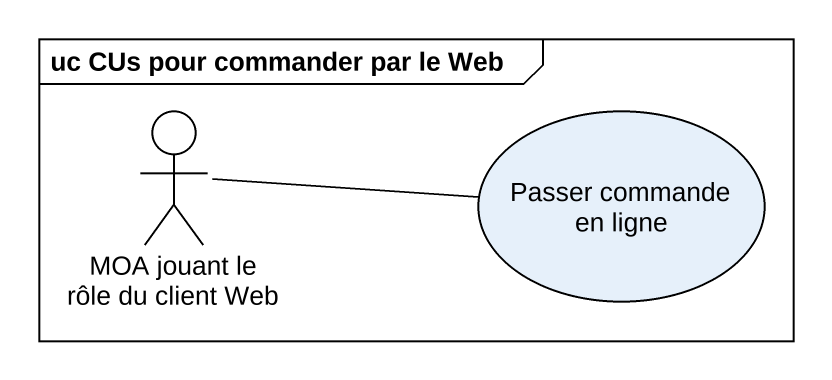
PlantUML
@startuml
mainframe uc CUs pour commander par le Web
actor "MOA jouant le rôle du client Web" as MOA_jouant_le_rôle_du
usecase "Passer commande en ligne" as Passer_commande_en_ligne
MOA_jouant_le_rôle_du -right- Passer_commande_en_ligne
@enduml
